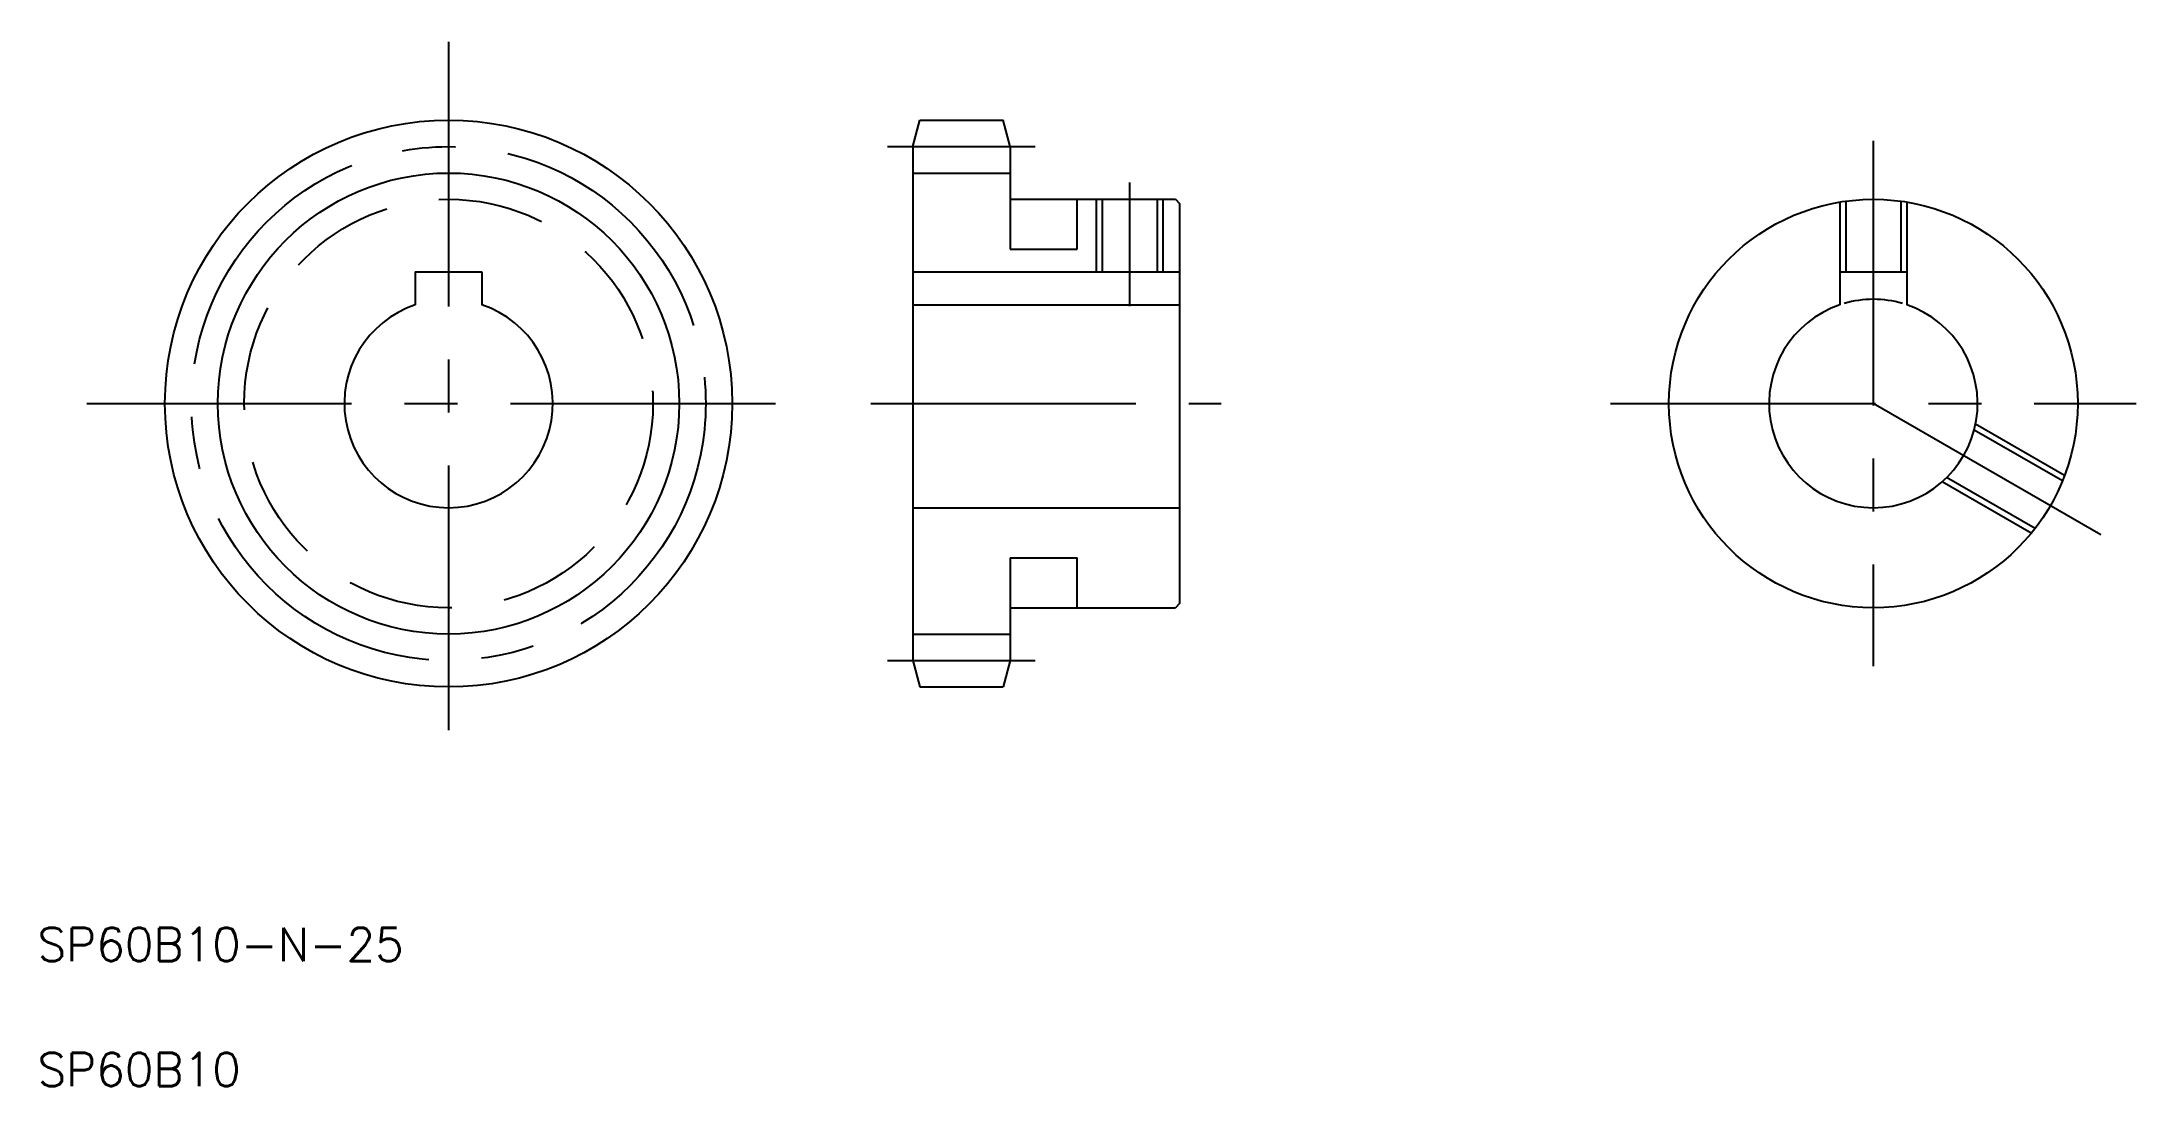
# Model space of a CAD drawing. Extents: x 11 to 262, y 10 to 135.
import ezdxf

# ---------------------------------------------------------------- set-up
doc = ezdxf.new("R2010")
doc.units = 0
doc.linetypes.add('CENTER', pattern=[50.8, 31.75, -6.35, 6.35, -6.35])
doc.linetypes.add('DASHED', pattern=[19.05, 12.7, -6.35])
doc.layers.get('0').update_dxf_attribs({"linetype": 'CONTINUOUS'})
doc.layers.add('CENTER', color=1, linetype='CENTER')
doc.styles.get("Standard").update_dxf_attribs({"font": 'txt', "bigfont": 'BIGFONT'})

msp = doc.modelspace()

# ---------------------------------------------------------------- linework, layer by layer
at = {"color": 7, "linetype": 'CONTINUOUS'}
for p, q in [((114.9, 122.7), (115.75, 125.88)), ((115.75, 125.88), (125.75, 125.88)), ((126.6, 122.7), (125.75, 125.88)), ((114.9, 122.7), (114.9, 61.05)), ((126.6, 122.7), (126.6, 116.38)), ((114.9, 119.53), (126.6, 119.53)), ((126.6, 116.38), (146.4, 116.38)), ((137.6, 116.38), (137.6, 107.68)), ((144.2, 116.38), (144.2, 107.68)), ((146.4, 116.38), (146.9, 115.88)), ((146.9, 115.88), (146.9, 67.88)), ((55.27, 107.68), (63.27, 107.68)), ((55.27, 107.68), (55.27, 103.72)), ((63.27, 107.68), (63.27, 103.72)), ((114.9, 107.68), (146.9, 107.68)), ((226.06, 107.68), (234.06, 107.68)), ((226.06, 107.68), (226.06, 103.72)), ((234.06, 107.68), (234.06, 103.72)), ((114.9, 103.72), (146.9, 103.72)), ((114.9, 79.38), (146.9, 79.38)), ((146.9, 67.88), (146.4, 67.38)), ((126.6, 67.38), (146.4, 67.38)), ((126.6, 67.38), (126.6, 61.05)), ((137.55, 67.38), (137.55, 67.38)), ((140.5, 67.38), (140.5, 67.38)), ((114.9, 64.23), (126.6, 64.23)), ((114.9, 61.05), (115.75, 57.88)), ((126.6, 61.05), (125.75, 57.88)), ((115.75, 57.88), (125.75, 57.88))]:
    msp.add_line(p, q, dxfattribs=at)
at = {"color": 3, "linetype": 'DASHED'}
for p, q in [((126.6, 116.38), (126.6, 110.38)), ((134.6, 110.38), (134.6, 116.38)), ((226.06, 116.05), (226.06, 107.68)), ((226.76, 116.15), (226.76, 107.68)), ((233.36, 116.15), (233.36, 107.68)), ((234.06, 116.05), (234.06, 107.68)), ((126.6, 110.38), (134.6, 110.38)), ((252.74, 82.59), (242.15, 88.7)), ((252.99, 83.25), (242.32, 89.42)), ((249.44, 76.88), (238.85, 82.99)), ((248.99, 76.33), (238.32, 82.49)), ((126.6, 73.38), (134.6, 73.38)), ((126.6, 73.38), (126.6, 67.38)), ((134.6, 67.38), (134.6, 73.38))]:
    msp.add_line(p, q, dxfattribs=at)
at = {"color": 3, "linetype": 'CONTINUOUS'}
for p, q in [((136.9, 116.38), (136.9, 107.68)), ((144.9, 116.38), (144.9, 107.68))]:
    msp.add_line(p, q, dxfattribs=at)
at = {"color": 7, "linetype": 'CONTINUOUS'}
for centre, radius in [((59.27, 91.88), 34), ((230.06, 91.88), 24.5)]:
    msp.add_circle(centre, radius, dxfattribs=at)
at = {"color": 3, "linetype": 'CONTINUOUS'}
msp.add_circle((59.27, 91.88), 27.65, dxfattribs=at)
at = {"color": 3, "linetype": 'DASHED'}
msp.add_circle((59.27, 91.88), 24.5, dxfattribs=at)
at = {"color": 7, "linetype": 'CONTINUOUS'}
for centre in [(59.27, 91.88), (230.06, 91.88)]:
    msp.add_arc(centre, 12.5, 108.6629, 71.3371, dxfattribs=at)
at = {"color": 3, "linetype": 'CONTINUOUS'}
msp.add_arc((230.06, 91.88), 12.5, 73.7398, 106.2602, dxfattribs=at)
at = {"layer": 'CENTER', "color": 1, "linetype": 'CENTER'}
for p, q in [((59.27, 135.26), (59.27, 48.49)), ((230.06, 123.38), (230.06, 60.38)), ((111.9, 122.7), (129.6, 122.7)), ((140.9, 118.38), (140.9, 103.57)), ((15.89, 91.88), (102.66, 91.88)), ((109.9, 91.88), (151.9, 91.88)), ((198.56, 91.88), (261.56, 91.88)), ((257.34, 76.13), (230.06, 91.88)), ((111.9, 61.05), (129.6, 61.05))]:
    msp.add_line(p, q, dxfattribs=at)
msp.add_circle((59.27, 91.88), 30.82, dxfattribs=at)

# ---------------------------------------------------------------- texts
at = {"color": 7, "linetype": 'CONTINUOUS'}
for s, p in [('SP60B10-N-25', (10, 25)), ('SP60B10', (10, 10))]:
    msp.add_text(s, height=4, dxfattribs=at).set_placement(p)

doc.saveas('drawing.dxf')
